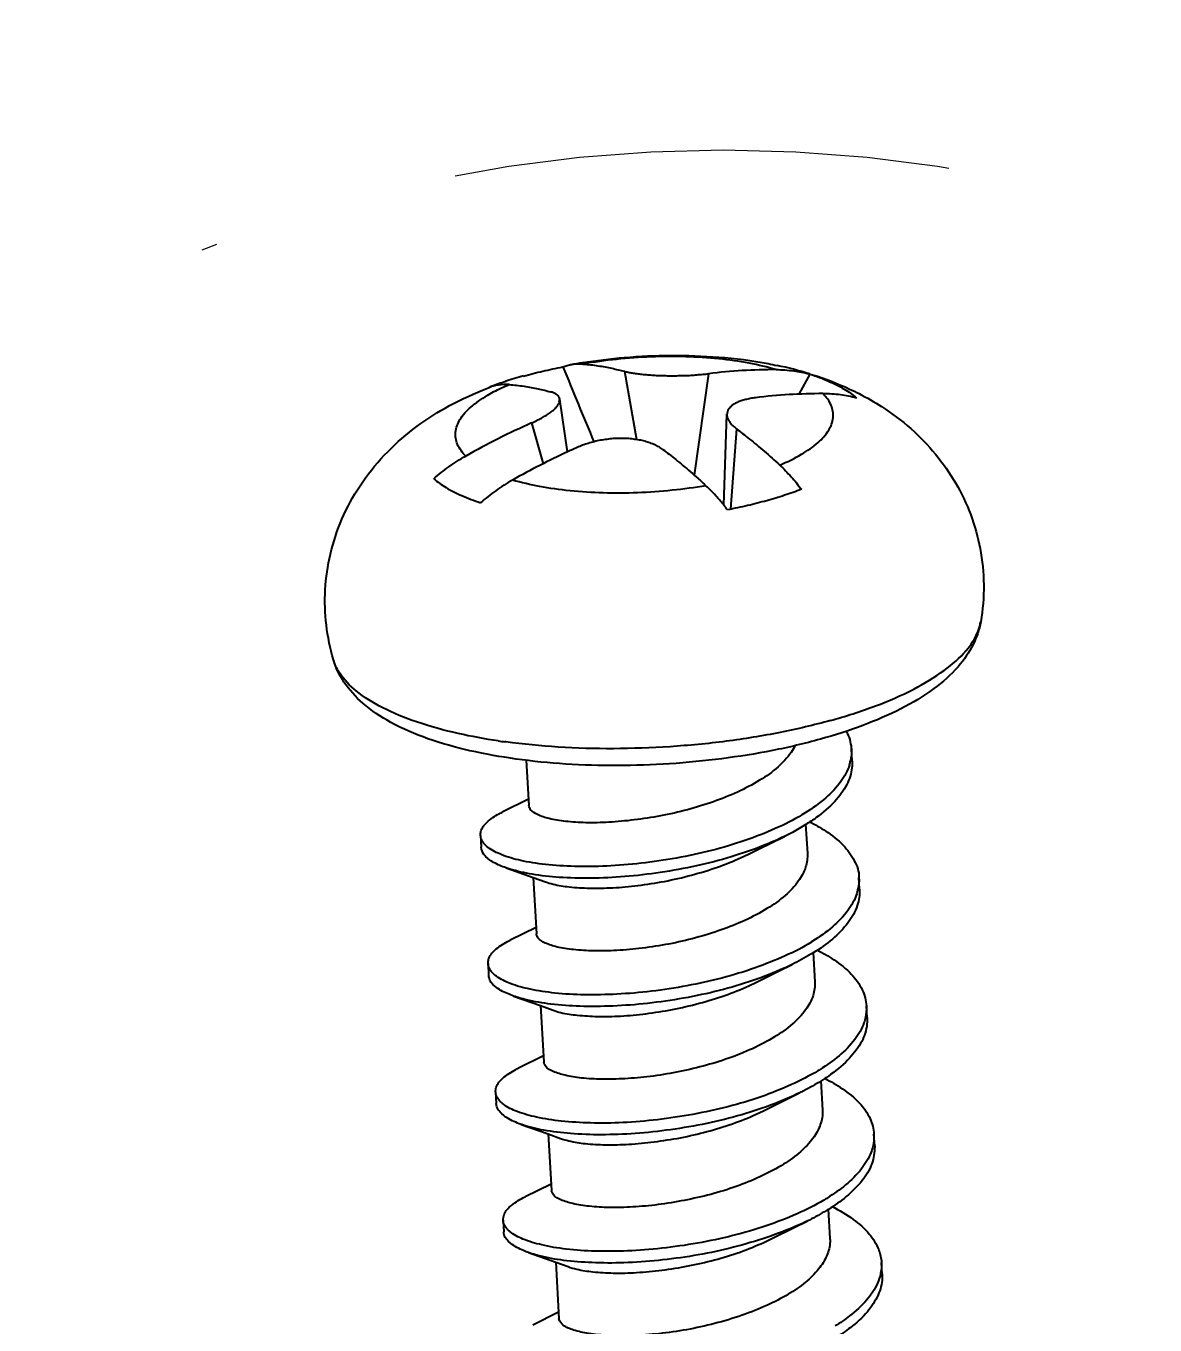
# Model space of a CAD drawing. Header units: millimetres. Extents: x -5407 to -45, y -6458 to 594.
# Drawn here: x -547.87 to -540.65, y -1755.27 to -1746.96 of the extents above; entities that cross this region are included whole.
import ezdxf

# ---------------------------------------------------------------- set-up
doc = ezdxf.new("R2010")
doc.units = ezdxf.units.MM
doc.linetypes.add('DIVIDE', pattern=[31.75, 12.7, -6.35, 0, -6.35, 0, -6.35])
doc.layers.get('0').update_dxf_attribs({"linetype": 'CONTINUOUS'})
doc.layers.get('Defpoints').update_dxf_attribs({"linetype": 'CONTINUOUS'})
doc.layers.add('dim', color=3, linetype='CONTINUOUS', lineweight=9)
doc.layers.add('hatch', color=56, linetype='CONTINUOUS', lineweight=9)
doc.styles.add('LongTou', font='romand.shx', dxfattribs={"width": 0.8, "bigfont": 'whgdtxt.shx'})
doc.dimstyles.new('YanXiu', dxfattribs={"dimtxt": 2.5, "dimasz": 2.2, "dimexe": 1, "dimexo": 0, "dimgap": 0.66, "dimtad": 0, "dimzin": 0, "dimdsep": 46, "dimtxsty": 'LongTou', "dimblk": 'CLOSEDBLANK', "dimcen": 0, "dimclrd": 256, "dimclre": 131, "dimclrt": 42, "dimadec": 0, "dimazin": 0, "dimtfac": 1, "dimtdec": 4, "dimtofl": 0, "dimtmove": 0, "dimatfit": 3, "dimldrblk": 'CLOSEDBLANK', "dimfxl": 0, "dimtolj": 1, "dimtzin": 0, "dimlwd": 0, "dimlwe": 0, "dimarcsym": 0})

# ---------------------------------------------------------------- blocks, each defined once
blk = doc.blocks.new('*U4')
at = {"color": 7}
for p, q in [((139.75, 21.716), (139.812, 21.734)), ((140.242, 21.681), (140.339, 21.135)), ((140.915, 21.661), (140.801, 20.85)), ((141.724, 21.659), (141.636, 21.497)), ((141.724, 21.659), (141.726, 21.658)), ((139.16, 21.552), (139.178, 21.559)), ((139.787, 21.036), (139.725, 21.459)), ((141.037, 20.609), (141.062, 21.337)), ((139.501, 21.268), (139.593, 20.942)), ((141.139, 21.22), (141.089, 20.578)), ((142.062, 18.565), (142.057, 18.658)), ((139.457, 18.572), (139.479, 18.208)), ((139.476, 18.259), (139.27, 18.157)), ((141.691, 18.06), (141.705, 17.824)), ((139.092, 17.969), (139.097, 17.876)), ((141.313, 17.86), (141.522, 17.962)), ((141.175, 17.792), (141.234, 17.82)), ((141.234, 17.82), (141.313, 17.86)), ((139.296, 17.71), (139.512, 17.634)), ((139.512, 17.634), (139.612, 17.598)), ((139.512, 17.634), (139.539, 17.182)), ((142.122, 17.539), (142.117, 17.632)), ((139.536, 17.233), (139.33, 17.131)), ((139.152, 16.944), (139.157, 16.85)), ((141.751, 17.032), (141.765, 16.798)), ((141.236, 16.766), (141.294, 16.794)), ((139.356, 16.685), (139.572, 16.608)), ((139.572, 16.608), (139.672, 16.572)), ((139.572, 16.608), (139.599, 16.157)), ((142.182, 16.513), (142.177, 16.606)), ((139.596, 16.207), (139.39, 16.106)), ((141.811, 16.008), (141.825, 15.773)), ((139.212, 15.918), (139.218, 15.825)), ((141.296, 15.74), (141.354, 15.768)), ((139.416, 15.659), (139.632, 15.582)), ((139.632, 15.582), (139.732, 15.546)), ((139.632, 15.582), (139.659, 15.131)), ((142.243, 15.487), (142.237, 15.581)), ((139.656, 15.181), (139.45, 15.08)), ((141.872, 14.981), (141.885, 14.747)), ((139.272, 14.892), (139.278, 14.799)), ((141.356, 14.715), (141.414, 14.743)), ((139.476, 14.633), (139.693, 14.556)), ((139.693, 14.556), (139.792, 14.521)), ((139.693, 14.556), (139.719, 14.105)), ((142.303, 14.462), (142.297, 14.555)), ((139.716, 14.156), (139.51, 14.054))]:
    blk.add_line(p, q, dxfattribs=at)
for points in [[(141.294, 16.794), (141.48, 16.887), (141.582, 16.937)], [(141.354, 15.768), (141.54, 15.861), (141.642, 15.911)], [(141.414, 14.743), (141.599, 14.834), (141.703, 14.885)]]:
    blk.add_lwpolyline(points, dxfattribs=at)
for centre, radius, start, end in [((333.242, 101.429), 209.268, 202.39028, 202.56785), ((140.599, 17.474), 4.331, 99.1733, 100.4706), ((140.843, 18.786), 3.006, 72.9593, 78.0935), ((140.28, 18.605), 3.154, 105.514, 108.2425), ((141.45, 17.259), 4.435, 89.9328, 96.926), ((141.467, 20.698), 0.994, 75.042, 75.4087), ((140.255, 18.738), 3.019, 110.8962, 111.2681), ((139.286, 21.221), 0.354, 110.5682, 110.7871), ((139.286, 21.219), 0.356, 107.6544, 110.5655), ((140.131, 19.058), 2.676, 108.2428, 110.8544), ((141.824, 17.067), 4.435, 89.9328, 96.926), ((141.803, 16.029), 5.722, 113.7252, 119.6266), ((142.198, 15.797), 5.767, 114.7103, 119.6095), ((142.112, 15.977), 5.568, 113.6894, 114.6798), ((139.661, 19.508), 1.763, 37.1489, 38.6545), ((139.984, 23.775), 5.105, 261.5539, 262.1524), ((141.685, 18.645), 0.373, 342.6204, 347.7303), ((141.741, 17.621), 0.377, 341.7006, 347.7028)]:
    blk.add_arc(centre, radius, start, end, dxfattribs=at)
for points, start_tangent, end_tangent in [([(139.437, 21.643), (139.59, 21.682), (139.75, 21.716)], (0.963395, 0.268086), (0.98232, 0.18721)), ([(139.812, 21.733), (139.825, 21.736), (139.91, 21.739)], (0.983179, 0.182646), (0.997303, -0.07339)), ([(139.909, 21.75), (140.241, 21.791), (140.615, 21.808), (140.996, 21.794), (141.392, 21.742), (141.463, 21.727)], (0.987203, 0.159466), (0.978234, -0.207507)), ([(141.455, 21.694), (141.24, 21.745), (140.996, 21.78), (140.732, 21.797), (140.457, 21.796), (140.18, 21.776), (139.91, 21.739)], (-0.958483, 0.28515), (-0.98512, -0.17187)), ([(139.91, 21.739), (139.972, 21.733), (140.031, 21.725), (140.088, 21.716), (140.142, 21.705), (140.193, 21.693), (140.242, 21.681)], (0.997303, -0.07339), (0.965241, -0.261362)), ([(140.242, 21.681), (140.271, 21.674), (140.304, 21.668), (140.341, 21.662), (140.382, 21.657), (140.426, 21.653), (140.472, 21.65), (140.521, 21.647), (140.571, 21.646), (140.622, 21.645), (140.674, 21.646), (140.725, 21.647), (140.775, 21.649), (140.824, 21.653), (140.871, 21.657), (140.915, 21.661)], (0.965241, -0.261362), (0.992788, 0.119879)), ([(141.455, 21.694), (141.596, 21.684), (141.718, 21.66)], (0.999998, -0.001906), (0.967747, -0.251924)), ([(141.726, 21.658), (141.874, 21.602), (141.999, 21.538), (142.098, 21.467)], (0.95025, -0.311487), (0.754996, -0.655729)), ([(141.747, 21.653), (142.042, 21.539), (142.118, 21.502)], (0.953118, -0.302599), (0.890797, -0.454402)), ([(137.917, 19.373), (137.86, 19.651), (137.851, 19.934), (137.893, 20.219), (137.985, 20.499), (138.129, 20.765), (138.323, 21.009), (138.555, 21.218), (138.809, 21.386), (139.109, 21.531), (139.16, 21.552)], (-0.283858, 0.958866), (0.931891, 0.362739)), ([(138.974, 21.003), (138.908, 21.096), (138.893, 21.195), (138.928, 21.295), (139.014, 21.394), (139.146, 21.488), (139.199, 21.518)], (-0.711124, 0.703067), (0.885755, 0.464153)), ([(139.32, 21.574), (139.235, 21.571), (139.178, 21.558)], (-0.997303, 0.07339), (-0.95289, -0.303317)), ([(139.199, 21.518), (139.32, 21.574)], (0.885755, 0.464153), (0.92232, 0.386426)), ([(139.32, 21.574), (139.381, 21.569), (139.441, 21.561), (139.498, 21.551), (139.552, 21.541), (139.603, 21.529), (139.651, 21.517)], (0.997303, -0.07339), (0.965241, -0.261362)), ([(139.725, 21.459), (139.72, 21.473), (139.711, 21.487), (139.696, 21.498), (139.676, 21.508), (139.651, 21.517)], (-0.147297, 0.989092), (-0.965241, 0.261362)), ([(139.501, 21.268), (139.542, 21.287), (139.579, 21.306), (139.613, 21.326), (139.644, 21.346), (139.67, 21.366), (139.691, 21.386), (139.707, 21.405), (139.718, 21.424), (139.724, 21.442), (139.725, 21.458), (139.725, 21.459)], (0.91575, 0.401748), (-0.147297, 0.989092)), ([(141.29, 21.469), (141.248, 21.463), (141.21, 21.454), (141.175, 21.444), (141.144, 21.432), (141.118, 21.418), (141.096, 21.402), (141.08, 21.384), (141.069, 21.366), (141.063, 21.346), (141.062, 21.337)], (-0.992788, -0.119879), (-0.034039, -0.99942)), ([(141.484, 20.931), (141.658, 21.017), (141.79, 21.111), (141.875, 21.21), (141.911, 21.31), (141.895, 21.408), (141.83, 21.501)], (0.92232, 0.386426), (-0.711124, 0.703067)), ([(142.098, 21.467), (141.97, 21.492), (141.83, 21.501)], (-0.966115, 0.258112), (-0.999998, 0.001906)), ([(142.118, 21.502), (142.298, 21.398), (142.531, 21.223), (142.729, 21.018), (142.889, 20.789), (143.01, 20.533), (143.085, 20.264), (143.114, 19.972), (143.09, 19.677)], (0.890797, -0.454402), (-0.16986, -0.985468)), ([(141.062, 21.337), (141.062, 21.326), (141.067, 21.305), (141.078, 21.284), (141.093, 21.262), (141.114, 21.241), (141.139, 21.22)], (-0.034039, -0.99942), (0.800294, -0.599608)), ([(141.139, 21.22), (141.189, 21.182), (141.243, 21.139), (141.3, 21.092), (141.36, 21.041), (141.422, 20.987), (141.484, 20.931)], (0.800294, -0.599608), (0.73186, -0.681455)), ([(140.549, 21.056), (140.519, 21.076), (140.485, 21.093), (140.447, 21.108), (140.406, 21.121), (140.362, 21.131), (140.315, 21.138), (140.266, 21.143), (140.216, 21.144), (140.165, 21.143), (140.114, 21.138), (140.063, 21.131), (140.013, 21.121), (139.965, 21.108), (139.919, 21.093), (139.875, 21.076)], (-0.800294, 0.599608), (-0.91575, -0.401748)), ([(138.718, 20.822), (138.84, 20.918), (138.974, 21.003)], (0.758058, 0.652187), (0.869596, 0.493764)), ([(140.549, 21.056), (140.599, 21.017), (140.653, 20.975), (140.71, 20.928), (140.77, 20.877), (140.832, 20.823), (140.894, 20.766)], (0.800294, -0.599608), (0.73186, -0.681455)), ([(141.484, 20.931), (141.574, 20.838), (141.657, 20.737)], (0.73186, -0.681455), (0.604002, -0.796983)), ([(138.718, 20.822), (138.817, 20.751), (138.943, 20.687), (139.093, 20.63)], (0.754996, -0.655729), (0.950674, -0.310192)), ([(139.349, 20.811), (139.214, 20.726), (139.093, 20.63)], (-0.869596, -0.493764), (-0.758058, -0.652187)), ([(140.894, 20.766), (140.624, 20.729), (140.347, 20.709), (140.072, 20.708), (139.808, 20.725), (139.564, 20.76), (139.349, 20.811)], (-0.98512, -0.17187), (-0.958483, 0.28515)), ([(141.038, 20.61), (140.983, 20.674), (140.894, 20.766)], (-0.624735, 0.780837), (-0.73186, 0.681455)), ([(141.657, 20.737), (141.523, 20.689), (141.38, 20.646)], (-0.931365, -0.364087), (-0.963395, -0.268086)), ([(141.38, 20.646), (141.227, 20.607), (141.066, 20.573)], (-0.963395, -0.268086), (-0.98232, -0.18721)), ([(143.09, 19.677), (143.03, 19.497), (142.909, 19.318), (142.716, 19.143), (142.453, 18.982), (142.148, 18.849), (141.809, 18.739)], (-0.16986, -0.985468), (-0.963395, -0.268086)), ([(143.066, 19.595), (143.072, 19.61), (143.089, 19.677)], (0.376754, 0.926314), (0.168699, 0.985668)), ([(141.889, 18.888), (142.249, 19.005), (142.555, 19.14), (142.799, 19.289), (142.973, 19.447), (143.066, 19.595)], (0.963395, 0.268086), (0.376754, 0.926314)), ([(141.809, 18.739), (141.426, 18.648), (141.022, 18.583), (140.604, 18.542), (140.185, 18.528), (139.773, 18.54), (139.378, 18.58), (139.008, 18.647), (138.671, 18.743), (138.375, 18.873), (138.151, 19.027), (138.001, 19.195), (137.917, 19.373)], (-0.963395, -0.268086), (-0.283858, 0.958866)), ([(137.965, 19.27), (137.963, 19.273), (137.917, 19.373)], (-0.537326, 0.843375), (-0.286818, 0.957985)), ([(139.234, 18.725), (138.914, 18.784), (138.581, 18.877), (138.306, 18.992), (138.098, 19.125), (137.965, 19.27)], (-0.989149, 0.146917), (-0.537326, 0.843375)), ([(141.889, 18.888), (141.487, 18.793), (141.056, 18.722), (140.607, 18.679), (140.155, 18.663), (139.713, 18.676), (139.295, 18.717), (139.287, 18.718)], (-0.963395, -0.268086), (-0.99063, 0.136576)), ([(142.013, 18.805), (142.017, 18.798), (142.056, 18.668), (142.057, 18.658)], (0.473357, -0.880871), (0.056786, -0.998386)), ([(141.608, 18.688), (141.574, 18.632), (141.47, 18.517), (141.323, 18.41), (141.145, 18.316)], (-0.452076, -0.89198), (-0.908829, -0.417168)), ([(142.057, 18.658), (142.049, 18.566)], (0.056786, -0.998386), (-0.212287, -0.977207)), ([(142.041, 18.534), (141.972, 18.4), (141.852, 18.27), (141.686, 18.149)], (-0.298514, -0.954405), (-0.848417, -0.529328)), ([(142.062, 18.565), (142.061, 18.511), (142.019, 18.376), (141.923, 18.241), (141.776, 18.112), (141.693, 18.057)], (0.060451, -0.998171), (-0.847579, -0.530669)), ([(141.145, 18.316), (140.955, 18.239), (140.747, 18.175), (140.531, 18.126), (140.319, 18.093), (140.118, 18.075), (139.933, 18.071), (139.771, 18.082), (139.641, 18.104), (139.547, 18.136), (139.493, 18.175), (139.479, 18.208)], (-0.908829, -0.417168), (-0.110158, 0.993914)), ([(139.093, 17.969), (139.095, 18.001), (139.143, 18.073), (139.242, 18.143), (139.27, 18.157)], (-0.066925, 0.997758), (0.89808, 0.439832)), ([(141.686, 18.149), (141.478, 18.037), (141.238, 17.94), (140.973, 17.858), (140.694, 17.795), (140.411, 17.751), (140.134, 17.726), (139.873, 17.721), (139.637, 17.734), (139.435, 17.764), (139.276, 17.809), (139.163, 17.866), (139.123, 17.9)], (-0.848417, -0.529328), (-0.665273, 0.7466)), ([(141.719, 18.08), (141.851, 18.004), (141.99, 17.891), (142.08, 17.767), (142.117, 17.636), (142.117, 17.632)], (0.895047, -0.445972), (0.057731, -0.998332)), ([(141.693, 18.057), (141.585, 17.994), (141.522, 17.962)], (-0.847579, -0.530669), (-0.898165, -0.439659)), ([(139.123, 17.9), (139.102, 17.931), (139.093, 17.969)], (-0.665273, 0.7466), (-0.066925, 0.997758)), ([(139.296, 17.71), (139.197, 17.754), (139.12, 17.818), (139.098, 17.876)], (-0.942811, 0.333328), (-0.087094, 0.9962)), ([(141.522, 17.962), (141.354, 17.888), (141.095, 17.798), (140.818, 17.726), (140.529, 17.673), (140.245, 17.64), (139.972, 17.627), (139.721, 17.634), (139.505, 17.659), (139.327, 17.7), (139.296, 17.71)], (-0.898165, -0.439659), (-0.942811, 0.333328)), ([(139.612, 17.598), (139.672, 17.58), (139.802, 17.558), (139.964, 17.548), (140.149, 17.551), (140.35, 17.569), (140.562, 17.602), (140.778, 17.652), (140.986, 17.716), (141.175, 17.792)], (0.939509, -0.342523), (0.908829, 0.417168)), ([(141.705, 17.824), (141.691, 17.717), (141.632, 17.603), (141.528, 17.49), (141.382, 17.384), (141.205, 17.29)], (0.056154, -0.998422), (-0.908829, -0.417168)), ([(142.117, 17.632), (142.109, 17.54)], (0.057731, -0.998332), (-0.212589, -0.977142)), ([(142.099, 17.502), (142.028, 17.369), (141.905, 17.239), (141.746, 17.123)], (-0.313656, -0.949537), (-0.848356, -0.529426)), ([(142.122, 17.539), (142.104, 17.409), (142.031, 17.273), (141.905, 17.141), (141.752, 17.03)], (0.057435, -0.998349), (-0.848273, -0.529559)), ([(141.205, 17.29), (141.016, 17.214), (140.81, 17.15), (140.596, 17.101), (140.384, 17.068), (140.182, 17.049), (139.997, 17.046), (139.835, 17.056), (139.705, 17.077), (139.609, 17.109), (139.553, 17.149), (139.539, 17.182)], (-0.908829, -0.417168), (-0.109874, 0.993946)), ([(139.153, 16.944), (139.157, 16.979), (139.206, 17.051), (139.308, 17.12), (139.33, 17.131)], (-0.059934, 0.998202), (0.898063, 0.439866)), ([(141.746, 17.123), (141.737, 17.117), (141.528, 17.007), (141.287, 16.91), (141.021, 16.829), (140.742, 16.767), (140.459, 16.723), (140.182, 16.7), (139.922, 16.695), (139.687, 16.709), (139.488, 16.74), (139.33, 16.785), (139.22, 16.843), (139.184, 16.874)], (-0.848356, -0.529426), (-0.67233, 0.740251)), ([(141.78, 17.054), (141.918, 16.974), (142.056, 16.86), (142.143, 16.735), (142.177, 16.606)], (0.894924, -0.446218), (0.05889, -0.998264)), ([(139.184, 16.874), (139.161, 16.908), (139.153, 16.944)], (-0.67233, 0.740251), (-0.059934, 0.998202)), ([(141.582, 16.937), (141.518, 16.907), (141.27, 16.809), (141.001, 16.729), (140.715, 16.668), (140.427, 16.626), (140.149, 16.605), (139.886, 16.603), (139.655, 16.62), (139.459, 16.655), (139.356, 16.685)], (-0.898337, -0.439308), (-0.943269, 0.332029)), ([(141.752, 17.03), (141.733, 17.019), (141.582, 16.937)], (-0.848273, -0.529559), (-0.898337, -0.439308)), ([(139.356, 16.685), (139.308, 16.704), (139.207, 16.763), (139.16, 16.832), (139.158, 16.85)], (-0.943269, 0.332029), (-0.028829, 0.999584)), ([(139.672, 16.572), (139.735, 16.553), (139.866, 16.532), (140.028, 16.522), (140.212, 16.525), (140.414, 16.544), (140.626, 16.577), (140.841, 16.627), (141.046, 16.69), (141.236, 16.766)], (0.939812, -0.341691), (0.908829, 0.417168)), ([(141.765, 16.798), (141.75, 16.689), (141.69, 16.574), (141.587, 16.463), (141.442, 16.358), (141.265, 16.264)], (0.056843, -0.998383), (-0.908829, -0.417168)), ([(142.177, 16.606), (142.177, 16.605), (142.169, 16.515)], (0.05889, -0.998264), (-0.212905, -0.977073)), ([(142.169, 16.515), (142.157, 16.471), (142.083, 16.337), (141.959, 16.208), (141.807, 16.098)], (-0.212905, -0.977073), (-0.848284, -0.529542)), ([(142.182, 16.513), (142.179, 16.442), (142.13, 16.306), (142.026, 16.172), (141.873, 16.045), (141.813, 16.005)], (0.058101, -0.998311), (-0.847582, -0.530664)), ([(141.265, 16.264), (141.076, 16.188), (140.872, 16.125), (140.659, 16.076), (140.448, 16.042), (140.246, 16.024), (140.06, 16.02), (139.899, 16.029), (139.768, 16.051), (139.672, 16.082), (139.614, 16.122), (139.599, 16.157)], (-0.908829, -0.417168), (-0.109283, 0.994011)), ([(139.213, 15.918), (139.218, 15.956), (139.27, 16.028), (139.374, 16.097), (139.39, 16.106)], (-0.052859, 0.998602), (0.898034, 0.439926)), ([(141.807, 16.098), (141.789, 16.087), (141.578, 15.977), (141.336, 15.88), (141.07, 15.8), (140.79, 15.739), (140.507, 15.696), (140.23, 15.673), (139.971, 15.67), (139.738, 15.685), (139.54, 15.716), (139.384, 15.762), (139.276, 15.819), (139.245, 15.847)], (-0.848284, -0.529542), (-0.678492, 0.734607)), ([(141.813, 16.005), (141.677, 15.928), (141.642, 15.911)], (-0.847582, -0.530664), (-0.898185, -0.439618)), ([(141.841, 16.027), (141.985, 15.943), (142.121, 15.829)], (0.894632, -0.446803), (0.677982, -0.735079)), ([(139.245, 15.847), (139.22, 15.885), (139.213, 15.918)], (-0.678492, 0.734607), (-0.052859, 0.998602)), ([(141.642, 15.911), (141.441, 15.824), (141.181, 15.736), (140.9, 15.666), (140.611, 15.616), (140.329, 15.586), (140.057, 15.576), (139.811, 15.585), (139.599, 15.612), (139.427, 15.655), (139.416, 15.659)], (-0.898185, -0.439618), (-0.943137, 0.332405)), ([(139.416, 15.659), (139.305, 15.71), (139.234, 15.776), (139.218, 15.825)], (-0.943137, 0.332405), (-0.085721, 0.996319)), ([(142.121, 15.829), (142.206, 15.704), (142.237, 15.581)], (0.677982, -0.735079), (0.059926, -0.998203)), ([(139.732, 15.547), (139.799, 15.527), (139.93, 15.505), (140.09, 15.496), (140.277, 15.5), (140.479, 15.519), (140.69, 15.552), (140.902, 15.601), (141.106, 15.664), (141.296, 15.74)], (0.940195, -0.340637), (0.908829, 0.417168)), ([(141.825, 15.772), (141.826, 15.755), (141.803, 15.643), (141.739, 15.533), (141.636, 15.428), (141.495, 15.328), (141.325, 15.239)], (0.060806, -0.99815), (-0.908829, -0.417168)), ([(142.23, 15.489), (142.214, 15.437), (142.137, 15.303), (142.01, 15.174), (141.867, 15.072)], (-0.213178, -0.977013), (-0.848159, -0.529741)), ([(142.243, 15.487), (142.243, 15.479), (142.22, 15.344), (142.143, 15.21), (142.015, 15.081), (141.873, 14.979)], (0.059926, -0.998203), (-0.848159, -0.529741)), ([(142.237, 15.581), (142.237, 15.572), (142.23, 15.489)], (0.059926, -0.998203), (-0.213178, -0.977013)), ([(141.325, 15.239), (141.136, 15.162), (140.932, 15.099), (140.721, 15.051), (140.511, 15.017), (140.309, 14.998), (140.122, 14.994), (139.961, 15.004), (139.83, 15.025), (139.733, 15.056), (139.675, 15.095), (139.659, 15.131)], (-0.908829, -0.417168), (-0.108787, 0.994065)), ([(139.273, 14.892), (139.281, 14.939), (139.34, 15.011), (139.45, 15.08)], (-0.036283, 0.999342), (0.897976, 0.440044)), ([(141.867, 15.072), (141.836, 15.053), (141.622, 14.943), (141.376, 14.848), (141.108, 14.769), (140.826, 14.709), (140.542, 14.668), (140.266, 14.647), (140.008, 14.645), (139.777, 14.661), (139.582, 14.695), (139.43, 14.742), (139.327, 14.801), (139.307, 14.82)], (-0.848159, -0.529741), (-0.68926, 0.724514)), ([(141.873, 14.979), (141.841, 14.96), (141.703, 14.885)], (-0.848159, -0.529741), (-0.898309, -0.439364)), ([(141.901, 15.002), (142.072, 14.899), (142.199, 14.782), (142.275, 14.655), (142.297, 14.555)], (0.894529, -0.447009), (0.061693, -0.998095)), ([(139.307, 14.82), (139.277, 14.868), (139.273, 14.892)], (-0.68926, 0.724514), (-0.036283, 0.999342)), ([(141.703, 14.885), (141.627, 14.85), (141.382, 14.755), (141.113, 14.676), (140.832, 14.615), (140.548, 14.575), (140.271, 14.553), (140.013, 14.552), (139.782, 14.568), (139.587, 14.601), (139.476, 14.633)], (-0.898309, -0.439364), (-0.943317, 0.331892)), ([(139.476, 14.633), (139.436, 14.649), (139.333, 14.708), (139.282, 14.774), (139.279, 14.799)], (-0.943317, 0.331892), (-0.036283, 0.999342)), ([(139.792, 14.521), (139.861, 14.501), (139.991, 14.48), (140.153, 14.47), (140.339, 14.474), (140.542, 14.493), (140.752, 14.527), (140.962, 14.575), (141.167, 14.638), (141.356, 14.715)], (0.940454, -0.339921), (0.908829, 0.417168)), ([(141.885, 14.747), (141.886, 14.719), (141.86, 14.609), (141.794, 14.501), (141.69, 14.397), (141.552, 14.3), (141.385, 14.213)], (0.061021, -0.998136), (-0.908829, -0.417168)), ([(142.297, 14.555), (142.297, 14.523), (142.29, 14.465)], (0.061693, -0.998095), (-0.210597, -0.977573)), ([(142.29, 14.465), (142.265, 14.388), (142.179, 14.255), (142.042, 14.127), (141.928, 14.047)], (-0.210597, -0.977573), (-0.847823, -0.530279)), ([(142.303, 14.462), (142.303, 14.429), (142.27, 14.295), (142.184, 14.161), (142.048, 14.033), (141.933, 13.954)], (0.061693, -0.998095), (-0.847823, -0.530279)), ([(141.385, 14.213), (141.183, 14.132), (140.963, 14.066), (140.739, 14.017), (140.518, 13.985), (140.306, 13.97), (140.114, 13.971), (139.956, 13.986), (139.835, 14.014), (139.754, 14.053), (139.72, 14.099), (139.719, 14.105)], (-0.908829, -0.417168), (-0.007458, 0.999972))]:
    blk.add_spline(points, degree=3, dxfattribs=dict(at, start_tangent=start_tangent, end_tangent=end_tangent))
blk = doc.blocks.new('u60')
at = {"layer": 'hatch', "color": 4, "linetype": 'DIVIDE', "ltscale": 0.25}
blk.add_circle((299.3049, 299.7126), 9, dxfattribs=at)
at = {"xscale": 0.7999999999999545, "yscale": 0.7999999999999545, "zscale": 0.7999999999999545}
blk.add_blockref('*U4', (186.4791, 289.9514), dxfattribs=at)
blk = doc.blocks.new('_ClosedBlank')
at = {"color": 0, "linetype": 'ByBlock', "lineweight": -2}
for p, q in [((-1, 0.1667), (0, 0)), ((-1, 0.1667), (-1, -0.1667)), ((0, 0), (-1, -0.1667))]:
    blk.add_line(p, q, dxfattribs=at)
blk = doc.blocks.new('*D34')
at = {"layer": 'Defpoints', "color": 0}
for p in [(-2243.0627, -1942.9583), (-2253.8169, -1963.7583), (-2243.0627, -1963.7583)]:
    blk.add_point(p, dxfattribs=at)
at = {"layer": 'dim', "lineweight": 5}
for p, q in [((-2253.8169, -1937.3583), (-2253.8169, -1931.7583)), ((-2253.8169, -1969.3583), (-2253.8169, -1974.9583))]:
    blk.add_line(p, q, dxfattribs=at)
at = {"layer": 'dim', "color": 131, "lineweight": 5}
for p, q in [((-2243.0627, -1942.9583), (-2255.2162, -1942.9583)), ((-2243.0627, -1963.7583), (-2255.2162, -1963.7583))]:
    blk.add_line(p, q, dxfattribs=at)
at = {"layer": 'dim', "lineweight": 5, "xscale": 5.600000000000001, "yscale": 5.600000000000001, "zscale": 5.600000000000001}
for p, rotation in [((-2253.8169, -1942.9583), 270), ((-2253.8169, -1963.7583), 90)]:
    blk.add_blockref('_ClosedBlank', p, dxfattribs=dict(at, rotation=rotation))
at = {"layer": 'dim', "color": 8, "insert": (-2253.8169, -1953.3583), "char_height": 7, "attachment_point": 5, "rotation": 90, "style": 'LongTou'}
blk.add_mtext('2.60', dxfattribs=at)
blk = doc.blocks.new('*D33')
at = {"layer": 'Defpoints', "color": 0}
for p in [(-2225.4622, -1937.2088), (-2246.2622, -1946.1578), (-2225.4622, -1946.1578)]:
    blk.add_point(p, dxfattribs=at)
at = {"layer": 'dim', "color": 131, "lineweight": 5}
for p, q in [((-2246.2622, -1946.1578), (-2246.2622, -1935.8095)), ((-2225.4622, -1946.1578), (-2225.4622, -1935.8095))]:
    blk.add_line(p, q, dxfattribs=at)
at = {"layer": 'dim', "lineweight": 5}
for p, q in [((-2251.8622, -1937.2088), (-2257.4622, -1937.2088)), ((-2219.8622, -1937.2088), (-2214.2622, -1937.2088))]:
    blk.add_line(p, q, dxfattribs=at)
at = {"layer": 'dim', "lineweight": 5, "xscale": 5.600000000000001, "yscale": 5.600000000000001, "zscale": 5.600000000000001}
blk.add_blockref('_ClosedBlank', (-2246.2622, -1937.2088), dxfattribs=at)
at = {"layer": 'dim', "lineweight": 5, "xscale": 5.600000000000001, "yscale": 5.600000000000001, "zscale": 5.600000000000001, "rotation": 180}
blk.add_blockref('_ClosedBlank', (-2225.4622, -1937.2088), dxfattribs=at)
at = {"layer": 'dim', "color": 8, "insert": (-2235.8622, -1937.2088), "char_height": 7, "attachment_point": 5, "style": 'LongTou'}
blk.add_mtext('2.60', dxfattribs=at)
blk = doc.blocks.new('*D32')
at = {"layer": 'Defpoints', "color": 0}
for p in [(-2146.6646, -1767.6027), (-2141.756, -1788.4804), (-2274.6577, -1819.7276)]:
    blk.add_point(p, dxfattribs=at)
at = {"layer": 'dim', "color": 131, "lineweight": 5}
for p, q in [((-2141.756, -1788.4804), (-2146.9849, -1766.2405)), ((-2274.6577, -1819.7276), (-2279.8867, -1797.4877))]:
    blk.add_line(p, q, dxfattribs=at)
at = {"layer": 'dim', "lineweight": 5}
for p, q in [((-2152.116, -1768.8844), (-2198.5144, -1779.7933)), ((-2274.1151, -1797.5682), (-2227.7167, -1786.6592))]:
    blk.add_line(p, q, dxfattribs=at)
at = {"layer": 'dim', "lineweight": 5, "xscale": 5.600000000000001, "yscale": 5.600000000000001, "zscale": 5.600000000000001}
for p, rotation in [((-2146.6646, -1767.6027), 13.23079457676443), ((-2279.5664, -1798.8499), 193.2307945767645)]:
    blk.add_blockref('_ClosedBlank', p, dxfattribs=dict(at, rotation=rotation))
at = {"layer": 'dim', "color": 42, "insert": (-2213.1155, -1783.2263), "char_height": 7, "attachment_point": 5, "rotation": 13.23079, "style": 'LongTou'}
blk.add_mtext('136.53', dxfattribs=at)
blk = doc.blocks.new('*D31')
at = {"layer": 'Defpoints', "color": 0}
for p in [(-2137.7781, -1774.9497), (-2112.1007, -1779.8255), (-2135.3467, -1785.291)]:
    blk.add_point(p, dxfattribs=at)
at = {"layer": 'dim', "color": 131, "lineweight": 5}
for p, q in [((-2112.1007, -1779.8255), (-2114.8524, -1768.1221)), ((-2135.3467, -1785.291), (-2138.0983, -1773.5876))]:
    blk.add_line(p, q, dxfattribs=at)
at = {"layer": 'dim', "lineweight": 5}
for p, q in [((-2114.5321, -1769.4843), (-2109.0807, -1768.2026)), ((-2132.3267, -1773.668), (-2119.9834, -1770.766))]:
    blk.add_line(p, q, dxfattribs=at)
at = {"layer": 'dim', "lineweight": 5, "xscale": 5.600000000000001, "yscale": 5.600000000000001, "zscale": 5.600000000000001}
for p, rotation in [((-2114.5321, -1769.4843), 13.23079457672132), ((-2137.7781, -1774.9497), 193.2307945767214)]:
    blk.add_blockref('_ClosedBlank', p, dxfattribs=dict(at, rotation=rotation))
at = {"layer": 'dim', "color": 42, "insert": (-2096.6861, -1765.2884), "char_height": 7, "attachment_point": 5, "rotation": 13.23079, "style": 'LongTou'}
blk.add_mtext('23.88', dxfattribs=at)
blk = doc.blocks.new('*D28')
at = {"layer": 'Defpoints', "color": 0}
for p in [(-2107.42, -1781.9726), (-2085.97, -1816.8743), (-2114.1211, -1822.1643), (-2118.53, -1872.61), (-2116.53, -1872.61)]:
    blk.add_point(p, dxfattribs=at)
at = {"layer": 'dim', "color": 131, "lineweight": 5}
blk.add_line((-2118.53, -1872.61), (-2133.3597, -1872.61), dxfattribs=at)
at = {"layer": 'dim', "lineweight": 5}
for start, end in [(125.573485, 140.3046), (161.269591, 176.000706)]:
    blk.add_arc((-2051.7158, -1872.61), 80.2445, start, end, dxfattribs=at)
at = {"layer": 'dim', "lineweight": 5, "xscale": 5.600000000000001, "yscale": 5.600000000000001, "zscale": 5.600000000000001}
for p, rotation in [((-2093.7321, -1804.2446), 33.57383778866237), ((-2131.9604, -1872.61), 268.0003529616)]:
    blk.add_blockref('_ClosedBlank', p, dxfattribs=dict(at, rotation=rotation))
at = {"layer": 'dim', "color": 42, "insert": (-2121.7543, -1833.4461), "char_height": 7, "attachment_point": 5, "rotation": 60.7871, "style": 'LongTou'}
blk.add_mtext('58.43°', dxfattribs=at)
blk = doc.blocks.new('*D23')
at = {"layer": 'Defpoints', "color": 0}
for p in [(-2209.2797, -1809.1844), (-2251.4007, -1819.0877), (-2188.0911, -1850.17), (-2228.4731, -1872.61), (-2200.507, -1872.61)]:
    blk.add_point(p, dxfattribs=at)
at = {"layer": 'dim', "color": 131, "lineweight": 5}
for p, q in [((-2209.2797, -1809.1844), (-2193.6109, -1805.5004)), ((-2200.507, -1872.61), (-2185.8277, -1872.61))]:
    blk.add_line(p, q, dxfattribs=at)
at = {"layer": 'dim', "lineweight": 5}
for start, end in [(9.404413, 12.131264), (1.09953, 3.826382)]:
    blk.add_arc((-2479.0437, -1872.61), 291.8167, start, end, dxfattribs=at)
at = {"layer": 'dim', "lineweight": 5, "xscale": 5.600000000000001, "yscale": 5.600000000000001, "zscale": 5.600000000000001}
for p, rotation in [((-2194.973, -1805.8207), 102.6810294799974), ((-2187.227, -1872.61), 270.549765096824)]:
    blk.add_blockref('_ClosedBlank', p, dxfattribs=dict(at, rotation=rotation))
at = {"layer": 'dim', "color": 42, "insert": (-2189.17, -1838.9915), "char_height": 7, "attachment_point": 5, "rotation": 276.6154, "style": 'LongTou'}
blk.add_mtext('13.23°', dxfattribs=at)
blk = doc.blocks.new('*D22')
at = {"layer": 'Defpoints', "color": 0}
for p in [(-2167.8844, -1799.4518), (-2174.8735, -1801.095), (-2166.74, -1804.319)]:
    blk.add_point(p, dxfattribs=at)
at = {"layer": 'dim', "lineweight": 5}
for p, q in [((-2176.1552, -1795.6436), (-2177.4369, -1790.1923)), ((-2172.4475, -1811.4136), (-2171.061, -1817.3106))]:
    blk.add_line(p, q, dxfattribs=at)
at = {"layer": 'dim', "color": 131, "lineweight": 5}
for p, q in [((-2167.8844, -1799.4518), (-2176.2357, -1801.4153)), ((-2166.74, -1804.319), (-2175.0913, -1806.2825))]:
    blk.add_line(p, q, dxfattribs=at)
at = {"layer": 'dim', "lineweight": 5, "xscale": 5.600000000000001, "yscale": 5.600000000000001, "zscale": 5.600000000000001}
for p, rotation in [((-2174.8735, -1801.095), 283.2307945766991), ((-2173.7292, -1805.9623), 103.230794576699)]:
    blk.add_blockref('_ClosedBlank', p, dxfattribs=dict(at, rotation=rotation))
at = {"layer": 'dim', "color": 42, "insert": (-2168.7572, -1827.1094), "char_height": 7, "attachment_point": 5, "rotation": 283.23079, "style": 'LongTou'}
blk.add_mtext('5.00', dxfattribs=at)
blk = doc.blocks.new('*D21')
at = {"layer": 'Defpoints', "color": 0}
for p in [(-2243.1707, -1865.91), (-2234.09, -1865.91), (-2234.207, -1872.61)]:
    blk.add_point(p, dxfattribs=at)
at = {"layer": 'dim', "lineweight": 5}
for p, q in [((-2243.1707, -1860.31), (-2243.1707, -1854.71)), ((-2243.1707, -1878.21), (-2243.1707, -1883.81))]:
    blk.add_line(p, q, dxfattribs=at)
at = {"layer": 'dim', "color": 131, "lineweight": 5}
for p, q in [((-2234.09, -1865.91), (-2244.57, -1865.91)), ((-2234.207, -1872.61), (-2244.57, -1872.61))]:
    blk.add_line(p, q, dxfattribs=at)
at = {"layer": 'dim', "lineweight": 5, "xscale": 5.600000000000001, "yscale": 5.600000000000001, "zscale": 5.600000000000001}
for p, rotation in [((-2243.1707, -1865.91), 270), ((-2243.1707, -1872.61), 90)]:
    blk.add_blockref('_ClosedBlank', p, dxfattribs=dict(at, rotation=rotation))
at = {"layer": 'dim', "color": 42, "insert": (-2243.1707, -1844.7773), "char_height": 7, "attachment_point": 5, "rotation": 90, "style": 'LongTou'}
blk.add_mtext('6.70', dxfattribs=at)
blk = doc.blocks.new('*D20')
at = {"layer": 'Defpoints', "color": 0}
for p in [(-2109.8377, -1778.9487), (-2050.1359, -1778.9487), (-2085.9387, -1875.41)]:
    blk.add_point(p, dxfattribs=at)
at = {"layer": 'dim', "color": 131, "lineweight": 5}
for p, q in [((-2109.8377, -1778.9487), (-2048.7366, -1778.9487)), ((-2085.9387, -1875.41), (-2048.7366, -1875.41))]:
    blk.add_line(p, q, dxfattribs=at)
at = {"layer": 'dim', "lineweight": 5}
for p, q in [((-2050.1359, -1784.5487), (-2050.1359, -1814.4467)), ((-2050.1359, -1869.81), (-2050.1359, -1839.912))]:
    blk.add_line(p, q, dxfattribs=at)
at = {"layer": 'dim', "lineweight": 5, "xscale": 5.600000000000001, "yscale": 5.600000000000001, "zscale": 5.600000000000001}
for p, rotation in [((-2050.1359, -1778.9487), 90), ((-2050.1359, -1875.41), 270)]:
    blk.add_blockref('_ClosedBlank', p, dxfattribs=dict(at, rotation=rotation))
at = {"layer": 'dim', "color": 42, "insert": (-2050.1359, -1827.1793), "char_height": 7, "attachment_point": 5, "rotation": 90, "style": 'LongTou'}
blk.add_mtext('96.46', dxfattribs=at)
blk = doc.blocks.new('*D19')
at = {"layer": 'Defpoints', "color": 0}
for p in [(-2079.9092, -1834.41), (-2059.9359, -1834.41), (-2085.9387, -1875.41)]:
    blk.add_point(p, dxfattribs=at)
at = {"layer": 'dim', "color": 131, "lineweight": 5}
for p, q in [((-2079.9092, -1834.41), (-2058.5366, -1834.41)), ((-2085.9387, -1875.41), (-2058.5366, -1875.41))]:
    blk.add_line(p, q, dxfattribs=at)
at = {"layer": 'dim', "lineweight": 5}
for p, q in [((-2059.9359, -1840.01), (-2059.9359, -1842.1773)), ((-2059.9359, -1869.81), (-2059.9359, -1867.6426))]:
    blk.add_line(p, q, dxfattribs=at)
at = {"layer": 'dim', "lineweight": 5, "xscale": 5.600000000000001, "yscale": 5.600000000000001, "zscale": 5.600000000000001}
for p, rotation in [((-2059.9359, -1834.41), 90), ((-2059.9359, -1875.41), 270)]:
    blk.add_blockref('_ClosedBlank', p, dxfattribs=dict(at, rotation=rotation))
at = {"layer": 'dim', "color": 42, "insert": (-2059.9359, -1854.91), "char_height": 7, "attachment_point": 5, "rotation": 90, "style": 'LongTou'}
blk.add_mtext('41.00', dxfattribs=at)
blk = doc.blocks.new('*D18')
at = {"layer": 'Defpoints', "color": 0}
for p in [(-2079.9678, -1864.91), (-2069.7359, -1864.91), (-2085.9387, -1875.41)]:
    blk.add_point(p, dxfattribs=at)
at = {"layer": 'dim', "lineweight": 5}
for p, q in [((-2069.7359, -1859.31), (-2069.7359, -1853.71)), ((-2069.7359, -1881.01), (-2069.7359, -1886.61))]:
    blk.add_line(p, q, dxfattribs=at)
at = {"layer": 'dim', "color": 131, "lineweight": 5}
for p, q in [((-2079.9678, -1864.91), (-2068.3366, -1864.91)), ((-2085.9387, -1875.41), (-2068.3366, -1875.41))]:
    blk.add_line(p, q, dxfattribs=at)
at = {"layer": 'dim', "lineweight": 5, "xscale": 5.600000000000001, "yscale": 5.600000000000001, "zscale": 5.600000000000001}
for p, rotation in [((-2069.7359, -1864.91), 270), ((-2069.7359, -1875.41), 90)]:
    blk.add_blockref('_ClosedBlank', p, dxfattribs=dict(at, rotation=rotation))
at = {"layer": 'dim', "color": 42, "insert": (-2069.7359, -1844.044), "char_height": 7, "attachment_point": 5, "rotation": 90, "style": 'LongTou'}
blk.add_mtext('10.5', dxfattribs=at)
blk = doc.blocks.new('*D17')
at = {"layer": 'Defpoints', "color": 0}
for p in [(-2150.6217, -1790.5649), (-2158.2912, -1792.3681), (-2157.8334, -1794.315)]:
    blk.add_point(p, dxfattribs=at)
at = {"layer": 'dim', "lineweight": 5}
for p, q in [((-2151.9034, -1785.1135), (-2153.1851, -1779.6622)), ((-2148.8823, -1797.9631), (-2147.6006, -1803.4145))]:
    blk.add_line(p, q, dxfattribs=at)
at = {"layer": 'dim', "color": 131, "lineweight": 5}
for p, q in [((-2158.2912, -1792.3681), (-2149.2596, -1790.2446)), ((-2157.8334, -1794.315), (-2148.8018, -1792.1915))]:
    blk.add_line(p, q, dxfattribs=at)
at = {"layer": 'dim', "lineweight": 5, "xscale": 5.600000000000001, "yscale": 5.600000000000001, "zscale": 5.600000000000001}
for p, rotation in [((-2150.6217, -1790.5649), 283.230794577569), ((-2150.164, -1792.5118), 103.230794577569)]:
    blk.add_blockref('_ClosedBlank', p, dxfattribs=dict(at, rotation=rotation))
at = {"layer": 'dim', "color": 42, "insert": (-2145.2967, -1813.2133), "char_height": 7, "attachment_point": 5, "rotation": 283.23079, "style": 'LongTou'}
blk.add_mtext('2.00', dxfattribs=at)
blk = doc.blocks.new('*D16')
at = {"layer": 'Defpoints', "color": 0}
for p in [(-2157.8334, -1794.315), (-2261.0894, -1805.6062), (-2258.1962, -1817.9118)]:
    blk.add_point(p, dxfattribs=at)
at = {"layer": 'dim', "color": 131, "lineweight": 5}
for p, q in [((-2157.8334, -1794.315), (-2161.0469, -1780.6473)), ((-2258.1962, -1817.9118), (-2261.4097, -1804.2441))]:
    blk.add_line(p, q, dxfattribs=at)
at = {"layer": 'dim', "lineweight": 5}
for p, q in [((-2166.178, -1783.2911), (-2196.3069, -1790.3749)), ((-2255.6381, -1804.3245), (-2225.5092, -1797.2408))]:
    blk.add_line(p, q, dxfattribs=at)
at = {"layer": 'dim', "lineweight": 5, "xscale": 5.600000000000001, "yscale": 5.600000000000001, "zscale": 5.600000000000001}
for p, rotation in [((-2160.7266, -1782.0094), 13.23079457756161), ((-2261.0894, -1805.6062), 193.2307945775617)]:
    blk.add_blockref('_ClosedBlank', p, dxfattribs=dict(at, rotation=rotation))
at = {"layer": 'dim', "color": 42, "insert": (-2210.908, -1793.8078), "char_height": 7, "attachment_point": 5, "rotation": 13.23079, "style": 'LongTou'}
blk.add_mtext('103.10', dxfattribs=at)
blk = doc.blocks.new('*D14')
at = {"layer": 'Defpoints', "color": 0}
for p in [(-2085.1381, -1481.0425), (-2085.1381, -1756.0425), (-2062.9159, -1756.0425)]:
    blk.add_point(p, dxfattribs=at)
at = {"layer": 'dim', "color": 131, "lineweight": 5}
for p, q in [((-2085.1381, -1481.0425), (-2061.5166, -1481.0425)), ((-2085.1381, -1756.0425), (-2061.5166, -1756.0425))]:
    blk.add_line(p, q, dxfattribs=at)
at = {"layer": 'dim', "lineweight": 5}
for p, q in [((-2062.9159, -1486.6425), (-2062.9159, -1603.1432)), ((-2062.9159, -1750.4425), (-2062.9159, -1633.9418))]:
    blk.add_line(p, q, dxfattribs=at)
at = {"layer": 'dim', "lineweight": 5, "xscale": 5.600000000000001, "yscale": 5.600000000000001, "zscale": 5.600000000000001}
for p, rotation in [((-2062.9159, -1481.0425), 90), ((-2062.9159, -1756.0425), 270)]:
    blk.add_blockref('_ClosedBlank', p, dxfattribs=dict(at, rotation=rotation))
at = {"layer": 'dim', "color": 42, "insert": (-2062.9159, -1618.5425), "char_height": 7, "attachment_point": 5, "rotation": 90, "style": 'LongTou'}
blk.add_mtext('275.00', dxfattribs=at)

msp = doc.modelspace()

# ---------------------------------------------------------------- block references
msp.add_blockref('u60', (-842.715, -2056.4618))

# ---------------------------------------------------------------- dimensions: what is measured, and where the dimension line sits
at = {"layer": 'dim'}
for base, p1, p2, override, picture, middle in [((-175.8217, 300.4192), (-198.0439, 575.4192), (-198.0439, 300.4192), {"dimtxt": 7, "dimasz": 5.6, "dimexe": 1.3993, "dimgap": 1.3993}, '*D14', (-175.8217, 437.9192)), ((-163.0417, 277.5131), (-198.8445, 181.0518), (-222.7435, 277.5131), {"dimtxt": 7, "dimasz": 5.6, "dimexe": 1.3993, "dimgap": 1.3993}, '*D20', (-163.0417, 229.2824)), ((-172.8417, 222.0518), (-198.8445, 181.0518), (-192.815, 222.0518), {"dimtxt": 7, "dimasz": 5.6, "dimexe": 1.3993, "dimgap": 1.3993}, '*D19', (-172.8417, 201.5518)), ((-182.6417, 191.5518), (-198.8445, 181.0518), (-192.8736, 191.5518), {"dimtxt": 7, "dimasz": 5.6, "dimexe": 1.3993, "dimgap": 1.3993}, '*D18', (-182.6417, 212.4177)), ((-356.0765, 190.5518), (-347.1128, 183.8518), (-346.9959, 190.5518), {"dimtxt": 7, "dimasz": 5.6, "dimexe": 1.3993, "dimgap": 1.3993}, '*D21', (-356.0765, 211.6844)), ((-366.7227, 92.7035), (-355.9685, 113.5035), (-355.9685, 92.7035), {"dimtxt": 7, "dimasz": 5.6, "dimexe": 1.3993, "dimgap": 1.3993, "dimlfac": 0.125, "dimclrt": 8}, '*D34', (-366.7227, 103.1035))]:
    dim = msp.add_linear_dim(base=base, p1=p1, p2=p2, angle=90, dimstyle='YanXiu', override=override, dxfattribs=at)
    dim.commit()
    dim.dimension.update_dxf_attribs({"geometry": picture, "text_midpoint": middle, "dimtype": 160})
for base, p1, p2, override, picture, middle in [((-250.6839, 281.512), (-225.0065, 276.6362), (-248.2525, 271.1707), {"dimtxt": 7, "dimasz": 5.6, "dimexe": 1.3993, "dimgap": 1.3993}, '*D31', (-209.5919, 291.1734)), ((-263.5275, 265.8969), (-270.7392, 262.1468), (-271.197, 264.0937), {"dimtxt": 7, "dimasz": 5.6, "dimexe": 1.3993, "dimgap": 1.3993}, '*D17', (-258.2025, 243.2485)), ((-287.7793, 255.3668), (-279.6459, 252.1427), (-280.7902, 257.01), {"dimtxt": 7, "dimasz": 5.6, "dimexe": 1.3993, "dimgap": 1.3993}, '*D22', (-281.663, 229.3524)), ((-198.8759, 239.5874), (-231.4359, 183.8518), (-229.4359, 183.8518), {"dimtxt": 7, "dimasz": 5.6, "dimexe": 1.3993, "dimgap": 1.3993}, '*D28', (-234.6601, 223.0156)), ((-364.3065, 237.3741), (-313.4128, 183.8518), (-341.3789, 183.8518), {"dimtxt": 7, "dimasz": 5.6, "dimexe": 1.3993, "dimgap": 1.3993}, '*D23', (-302.0758, 217.4703)), ((-338.368, 119.2529), (-359.168, 110.304), (-338.368, 110.304), {"dimtxt": 7, "dimasz": 5.6, "dimexe": 1.3993, "dimgap": 1.3993, "dimlfac": 0.125, "dimclrt": 8}, '*D33', (-348.768, 119.2529))]:
    dim = msp.add_linear_dim(base=base, p1=p1, p2=p2, dimstyle='YanXiu', override=override, dxfattribs=at)
    dim.commit()
    dim.dimension.update_dxf_attribs({"geometry": picture, "text_midpoint": middle, "dimtype": 160})
for base, p1, p2, picture, middle in [((-5401.7121, -6458.2443), (-5273.719, -6406.1194), (-5406.6208, -6437.3666), '*D32', (-326.0213, 273.2355)), ((-2146.6646, -1767.6027), (-2274.6577, -1819.7276), (-2141.756, -1788.4804), '*D32', (-326.0213, 273.2355)), ((-5287.2873, -6420.2408), (-5390.5433, -6431.532), (-5290.1805, -6407.9352), '*D16', (-323.8139, 262.6539)), ((-2261.0894, -1805.6062), (-2157.8334, -1794.315), (-2258.1962, -1817.9118), '*D16', (-323.8139, 262.6539))]:
    dim = msp.add_linear_dim(base=base, p1=p1, p2=p2, dimstyle='YanXiu', override={"dimtxt": 7, "dimasz": 5.6, "dimexe": 1.3993, "dimgap": 1.3993}, dxfattribs=at)
    dim.commit()
    dim.dimension.update_dxf_attribs({"geometry": picture, "text_midpoint": middle, "dimtype": 160, "insert": (1887.0942, 2056.4618)})

doc.saveas('drawing.dxf')
